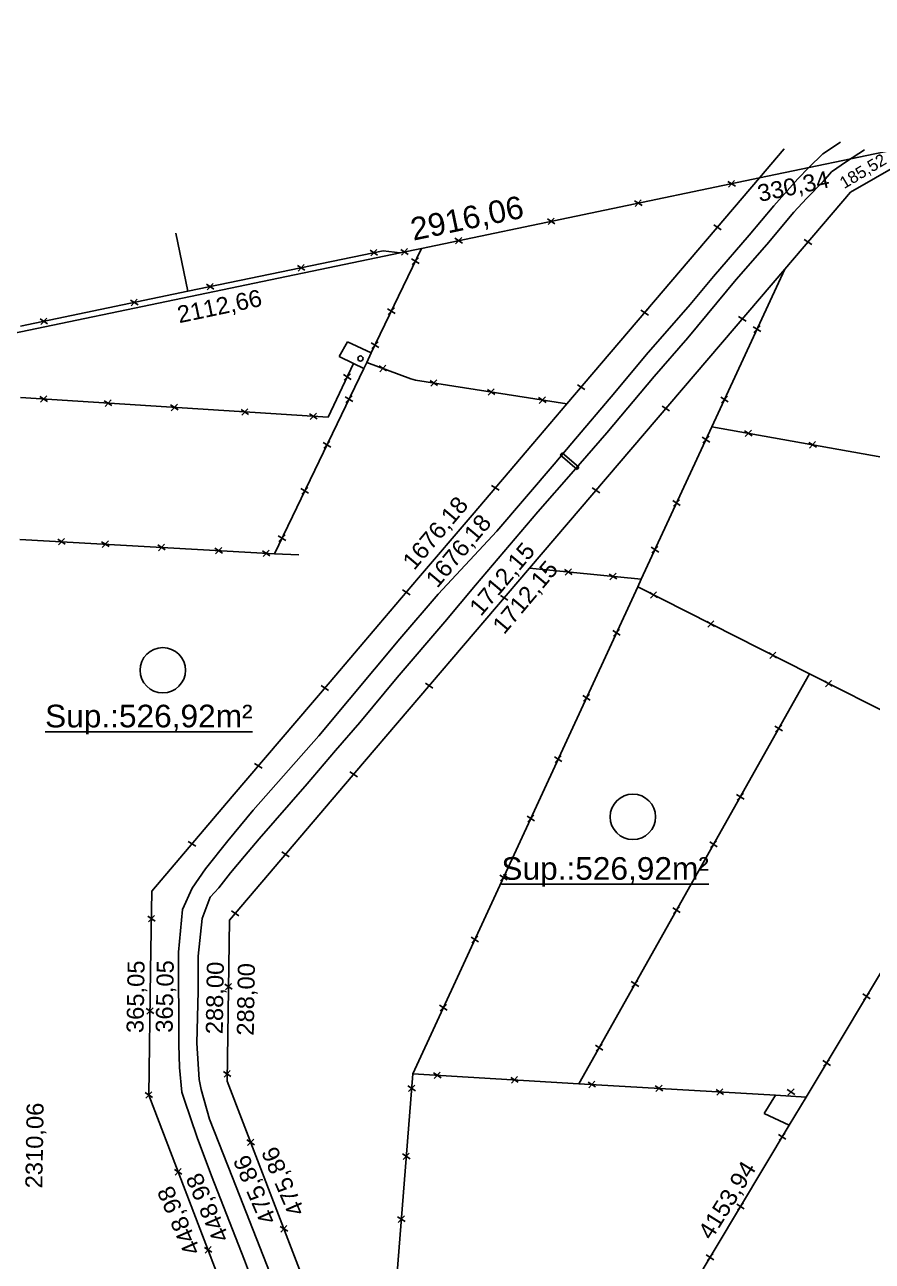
# Model space of a CAD drawing. Header units: feet. Extents: x 1554 to 7460, y 4629 to 11811.
# Drawn here: x 1747.3 to 1899, y 5896.5 to 6117.7 of the extents above; entities that cross this region are included whole.
import ezdxf

# ---------------------------------------------------------------- set-up
doc = ezdxf.new("R2010")
doc.units = ezdxf.units.FT
doc.header["$MEASUREMENT"] = 0
doc.header["$PDMODE"] = 34
doc.header["$PDSIZE"] = 20
doc.layers.get('0').update_dxf_attribs({"linetype": 'CONTINUOUS'})
doc.layers.get('Defpoints').update_dxf_attribs({"linetype": 'CONTINUOUS'})
for name, color, linetype in [('Alambrado', 1, 'CONTINUOUS'), ('Canal', 2, 'CONTINUOUS'), ('Edificaciòn', 1, 'CONTINUOUS'), ('MEDICION', 2, 'CONTINUOUS'), ('Subdivision', 5, 'CONTINUOUS'), ('Tanques', 140, 'CONTINUOUS')]:
    doc.layers.add(name, color=color, linetype=linetype)
doc.styles.add('ARIAL', font='arial.ttf')
doc.dimstyles.new('Mensura_chico', dxfattribs={"dimtxt": 0.5, "dimasz": 2.5, "dimexe": 1.25, "dimexo": 0.625, "dimgap": 0.01, "dimtad": 1, "dimzin": 1, "dimtxsty": 'ARIAL', "dimblk": 'NONE', "dimcen": 2.5, "dimse1": 1, "dimse2": 1, "dimsd1": 1, "dimsd2": 1, "dimclrt": 256, "dimaunit": 1, "dimadec": 3, "dimazin": 0, "dimtfac": 1, "dimtmove": 0, "dimatfit": 3, "dimfxl": 1, "dimarcsym": 0})

# ---------------------------------------------------------------- blocks, each defined once
blk = doc.blocks.new('*D12')
at = {"layer": 'Defpoints', "color": 0, "transparency": 16777216}
for p in [(1957.03, 6117.72, 99.95), (2055.51, 6068.13), (1606.91, 5422.52, 99.86)]:
    blk.add_point(p, dxfattribs=at)
at = {"layer": 'Subdivision', "transparency": 16777216, "insert": (1880.17, 5720.67), "char_height": 0.5, "attachment_point": 5, "rotation": 63.2688, "style": 'ARIAL'}
blk.add_mtext('778,39', dxfattribs=at)
blk = doc.blocks.new('_None')

msp = doc.modelspace()

# ---------------------------------------------------------------- linework, layer by layer
at = {"color": 1}
for p, q in [((1874.473, 6088.828, 199.722), (1873.131, 6089.699, 199.722)), ((1874.349, 6089.847, 199.722), (1873.254, 6088.68, 199.722)), ((1857.776, 6085.351, 199.722), (1856.434, 6086.222, 199.722)), ((1857.652, 6086.37, 199.722), (1856.557, 6085.203, 199.722)), ((1842.186, 6082.104, 199.722), (1840.845, 6082.975, 199.722)), ((1842.063, 6083.123, 199.722), (1840.968, 6081.956, 199.722)), ((1871.942, 6081.038, 199.722), (1870.6, 6081.909, 199.722)), ((1871.818, 6082.057, 199.722), (1870.723, 6080.89, 199.722)), ((1825.652, 6078.66, 199.722), (1824.31, 6079.532, 199.722)), ((1825.528, 6079.68, 199.722), (1824.433, 6078.513, 199.722)), ((1888.127, 6078.428, 199.594), (1886.785, 6079.299, 199.594)), ((1888.003, 6079.447, 199.594), (1886.909, 6078.28, 199.594)), ((1810.478, 6076.494, 199.938), (1809.136, 6077.366, 199.938)), ((1810.354, 6077.513, 199.938), (1809.259, 6076.346, 199.938)), ((1815.952, 6076.637, 199.722), (1814.61, 6077.508, 199.722)), ((1815.828, 6077.656, 199.722), (1814.734, 6076.489, 199.722)), ((1817.772, 6075.996, 199.938), (1816.677, 6074.829, 199.938)), ((1797.47, 6073.795, 199.938), (1796.128, 6074.666, 199.938)), ((1797.346, 6074.814, 199.938), (1796.252, 6073.647, 199.938)), ((1817.895, 6074.977, 199.938), (1816.553, 6075.848, 199.938)), ((1781.181, 6070.415, 199.938), (1779.839, 6071.286, 199.938)), ((1781.058, 6071.434, 199.938), (1779.963, 6070.267, 199.938)), ((1767.608, 6067.586, 199.938), (1766.266, 6068.458, 199.938)), ((1767.484, 6068.605, 199.938), (1766.389, 6067.439, 199.938)), ((1751.436, 6064.21, 199.938), (1750.094, 6065.081, 199.938)), ((1751.313, 6065.229, 199.938), (1750.218, 6064.062, 199.938)), ((1813.597, 6066.042, 199.938), (1812.256, 6066.913, 199.938)), ((1813.474, 6067.061, 199.938), (1812.379, 6065.894, 199.938)), ((1858.921, 6065.765, 199.722), (1857.579, 6066.637, 199.722)), ((1858.797, 6066.784, 199.722), (1857.702, 6065.618, 199.722)), ((1876.384, 6064.668, 199.406), (1875.042, 6065.539, 199.406)), ((1876.261, 6065.687, 199.406), (1875.166, 6064.52, 199.406)), ((1879.01, 6062.811, 199.81), (1877.668, 6063.682, 199.81)), ((1878.886, 6063.83, 199.81), (1877.792, 6062.663, 199.81)), ((1810.666, 6059.948, 199.938), (1809.324, 6060.819, 199.938)), ((1810.543, 6060.967, 199.938), (1809.448, 6059.8, 199.938)), ((1812.071, 6055.791, 199.938), (1810.73, 6056.662, 199.938)), ((1811.948, 6056.81, 199.938), (1810.853, 6055.643, 199.938)), ((1805.719, 6054.25, 199.729), (1804.377, 6055.121, 199.729)), ((1805.595, 6055.269, 199.729), (1804.5, 6054.102, 199.729)), ((1821.189, 6053.176, 199.938), (1819.847, 6054.048, 199.938)), ((1821.066, 6054.195, 199.938), (1819.971, 6053.029, 199.938)), ((1831.464, 6051.558, 199.938), (1830.122, 6052.43, 199.938)), ((1831.34, 6052.577, 199.938), (1830.245, 6051.411, 199.938)), ((1847.547, 6052.425, 199.722), (1846.205, 6053.297, 199.722)), ((1847.424, 6053.444, 199.722), (1846.329, 6052.278, 199.722)), ((1751.392, 6050.311, 199.729), (1750.051, 6051.182, 199.729)), ((1751.269, 6051.33, 199.729), (1750.174, 6050.163, 199.729)), ((1762.921, 6049.572, 199.729), (1761.579, 6050.443, 199.729)), ((1762.798, 6050.591, 199.729), (1761.703, 6049.424, 199.729)), ((1774.788, 6048.811, 199.729), (1773.446, 6049.682, 199.729)), ((1774.664, 6049.83, 199.729), (1773.569, 6048.663, 199.729)), ((1806.015, 6050.294, 199.791), (1804.673, 6051.166, 199.791)), ((1805.892, 6051.313, 199.791), (1804.797, 6050.147, 199.791)), ((1840.603, 6050.119, 199.938), (1839.261, 6050.991, 199.938)), ((1840.48, 6051.138, 199.938), (1839.385, 6049.972, 199.938)), ((1862.706, 6048.624, 199.405), (1861.364, 6049.496, 199.405)), ((1862.582, 6049.643, 199.405), (1861.487, 6048.477, 199.405)), ((1873.199, 6050.219, 199.81), (1871.857, 6051.091, 199.81)), ((1873.076, 6051.239, 199.81), (1871.981, 6050.072, 199.81)), ((1787.397, 6048.003, 199.729), (1786.055, 6048.874, 199.729)), ((1787.273, 6049.022, 199.729), (1786.179, 6047.855, 199.729)), ((1799.637, 6047.218, 199.729), (1798.295, 6048.09, 199.729)), ((1799.514, 6048.237, 199.729), (1798.419, 6047.07, 199.729)), ((1877.472, 6044.178, 199.825), (1876.13, 6045.049, 199.825)), ((1877.348, 6045.197, 199.825), (1876.253, 6044.03, 199.825)), ((1802.075, 6042.118, 199.791), (1800.733, 6042.99, 199.791)), ((1801.952, 6043.138, 199.791), (1800.857, 6041.971, 199.791)), ((1869.889, 6043.057, 199.81), (1868.547, 6043.928, 199.81)), ((1869.765, 6044.076, 199.81), (1868.67, 6042.909, 199.81)), ((1888.963, 6042.118, 199.825), (1887.621, 6042.99, 199.825)), ((1888.839, 6043.138, 199.825), (1887.744, 6041.971, 199.825)), ((1798.107, 6033.885, 199.791), (1796.765, 6034.756, 199.791)), ((1797.984, 6034.904, 199.791), (1796.889, 6033.737, 199.791)), ((1832.215, 6034.425, 199.411), (1830.873, 6035.296, 199.411)), ((1832.092, 6035.444, 199.411), (1830.997, 6034.277, 199.411)), ((1850.207, 6033.965, 199.404), (1848.865, 6034.836, 199.404)), ((1850.084, 6034.984, 199.404), (1848.989, 6033.817, 199.404)), ((1864.623, 6031.703, 199.81), (1863.281, 6032.575, 199.81)), ((1864.5, 6032.722, 199.81), (1863.405, 6031.556, 199.81)), ((1754.577, 6024.776, 199.729), (1753.235, 6025.647, 199.729)), ((1754.454, 6025.795, 199.729), (1753.359, 6024.628, 199.729)), ((1762.424, 6024.329, 199.729), (1761.082, 6025.201, 199.729)), ((1762.3, 6025.348, 199.729), (1761.206, 6024.182, 199.729)), ((1794.029, 6025.422, 199.791), (1792.687, 6026.293, 199.791)), ((1793.906, 6026.441, 199.791), (1792.811, 6025.274, 199.791)), ((1772.488, 6023.757, 199.729), (1771.146, 6024.629, 199.729)), ((1772.364, 6024.776, 199.729), (1771.269, 6023.609, 199.729)), ((1782.715, 6023.176, 199.729), (1781.373, 6024.047, 199.729)), ((1782.591, 6024.195, 199.729), (1781.496, 6023.028, 199.729)), ((1791.198, 6022.693, 199.729), (1789.856, 6023.564, 199.729)), ((1791.075, 6023.712, 199.729), (1789.98, 6022.545, 199.729)), ((1860.758, 6023.367, 199.81), (1859.416, 6024.239, 199.81)), ((1860.634, 6024.387, 199.81), (1859.539, 6023.22, 199.81)), ((1845.269, 6019.356, 199.658), (1843.927, 6020.228, 199.658)), ((1845.145, 6020.376, 199.658), (1844.05, 6019.209, 199.658)), ((1853.263, 6018.561, 199.658), (1851.921, 6019.432, 199.658)), ((1853.139, 6019.58, 199.658), (1852.044, 6018.413, 199.658)), ((1816.286, 6015.738, 199.341), (1814.944, 6016.609, 199.341)), ((1816.163, 6016.757, 199.341), (1815.068, 6015.59, 199.341)), ((1860.393, 6016.27, 199.836), (1859.298, 6015.103, 199.836)), ((1833.799, 6014.729, 199.391), (1832.458, 6015.601, 199.391)), ((1833.676, 6015.748, 199.391), (1832.581, 6014.581, 199.391)), ((1860.517, 6015.251, 199.836), (1859.175, 6016.122, 199.836)), ((1870.752, 6010.061, 199.836), (1869.41, 6010.933, 199.836)), ((1870.628, 6011.081, 199.836), (1869.534, 6009.914, 199.836)), ((1853.886, 6008.478, 199.81), (1852.544, 6009.349, 199.81)), ((1853.762, 6009.497, 199.81), (1852.668, 6008.33, 199.81)), ((1881.845, 6004.437, 199.836), (1880.503, 6005.309, 199.836)), ((1881.721, 6005.456, 199.836), (1880.626, 6004.29, 199.836)), ((1801.708, 5998.616, 199.325), (1800.366, 5999.487, 199.325)), ((1801.584, 5999.635, 199.325), (1800.489, 5998.468, 199.325)), ((1820.374, 5999.009, 199.355), (1819.032, 5999.88, 199.355)), ((1820.25, 6000.028, 199.355), (1819.156, 5998.861, 199.355)), ((1891.813, 5999.388, 199.836), (1890.471, 6000.259, 199.836)), ((1891.69, 6000.407, 199.836), (1890.595, 5999.24, 199.836)), ((1848.518, 5996.852, 199.81), (1847.176, 5997.724, 199.81)), ((1848.394, 5997.871, 199.81), (1847.299, 5996.705, 199.81)), ((1882.898, 5991.347, 199.794), (1881.556, 5992.219, 199.794)), ((1882.775, 5992.367, 199.794), (1881.68, 5991.2, 199.794)), ((1789.814, 5984.669, 199.326), (1788.472, 5985.54, 199.326)), ((1789.691, 5985.688, 199.326), (1788.596, 5984.521, 199.326)), ((1843.443, 5985.864, 199.81), (1842.101, 5986.735, 199.81)), ((1843.32, 5986.883, 199.81), (1842.225, 5985.716, 199.81)), ((1806.855, 5983.171, 199.325), (1805.513, 5984.042, 199.325)), ((1806.732, 5984.19, 199.325), (1805.637, 5983.023, 199.325)), ((1876.026, 5979.132, 199.794), (1874.684, 5980.004, 199.794)), ((1875.902, 5980.151, 199.794), (1874.807, 5978.985, 199.794)), ((1838.547, 5975.262, 199.81), (1837.206, 5976.134, 199.81)), ((1838.424, 5976.281, 199.81), (1837.329, 5975.115, 199.81)), ((1777.948, 5970.717, 199.332), (1776.606, 5971.589, 199.332)), ((1777.824, 5971.737, 199.332), (1776.729, 5970.57, 199.332)), ((1794.549, 5969.868, 199.332), (1793.454, 5968.701, 199.332)), ((1871.239, 5970.625, 199.794), (1869.897, 5971.496, 199.794)), ((1871.116, 5971.644, 199.794), (1870.021, 5970.477, 199.794)), ((1794.672, 5968.849, 199.332), (1793.33, 5969.72, 199.332)), ((1833.663, 5964.685, 199.81), (1832.321, 5965.557, 199.81)), ((1833.54, 5965.704, 199.81), (1832.445, 5964.537, 199.81)), ((1785.673, 5958.27, 199.337), (1784.331, 5959.141, 199.337)), ((1785.549, 5959.289, 199.337), (1784.454, 5958.122, 199.337)), ((1864.617, 5958.855, 199.794), (1863.275, 5959.727, 199.794)), ((1864.494, 5959.874, 199.794), (1863.399, 5958.708, 199.794)), ((1770.692, 5957.316, 199.346), (1769.35, 5958.187, 199.346)), ((1770.568, 5958.335, 199.346), (1769.473, 5957.168, 199.346)), ((1828.543, 5953.597, 199.81), (1827.201, 5954.468, 199.81)), ((1828.419, 5954.616, 199.81), (1827.324, 5953.449, 199.81)), ((1784.464, 5945.166, 199.361), (1783.122, 5946.037, 199.361)), ((1784.341, 5946.185, 199.361), (1783.246, 5945.018, 199.361)), ((1857.176, 5945.629, 199.794), (1855.834, 5946.5, 199.794)), ((1857.052, 5946.648, 199.794), (1855.958, 5945.481, 199.794)), ((1898.599, 5943.412, 199.691), (1897.257, 5944.284, 199.691)), ((1898.476, 5944.432, 199.691), (1897.381, 5943.265, 199.691)), ((1770.432, 5940.811, 199.371), (1769.09, 5941.682, 199.371)), ((1770.308, 5941.83, 199.371), (1769.213, 5940.663, 199.371)), ((1822.911, 5941.401, 199.81), (1821.569, 5942.272, 199.81)), ((1822.787, 5942.42, 199.81), (1821.692, 5941.253, 199.81)), ((1850.777, 5934.255, 199.794), (1849.435, 5935.127, 199.794)), ((1850.653, 5935.274, 199.794), (1849.559, 5934.108, 199.794)), ((1891.468, 5931.508, 199.691), (1890.126, 5932.379, 199.691)), ((1891.344, 5932.527, 199.691), (1890.25, 5931.36, 199.691)), ((1784.231, 5929.55, 199.391), (1782.889, 5930.421, 199.391)), ((1784.107, 5930.569, 199.391), (1783.012, 5929.402, 199.391)), ((1821.814, 5929.293, 199.794), (1820.472, 5930.164, 199.794)), ((1821.691, 5930.312, 199.794), (1820.596, 5929.145, 199.794)), ((1817.234, 5926.976, 199.81), (1815.892, 5927.847, 199.81)), ((1817.111, 5927.995, 199.81), (1816.016, 5926.828, 199.81)), ((1835.647, 5928.477, 199.794), (1834.305, 5929.348, 199.794)), ((1835.523, 5929.496, 199.794), (1834.429, 5928.329, 199.794)), ((1849.464, 5927.663, 199.801), (1848.122, 5928.534, 199.801)), ((1849.341, 5928.682, 199.801), (1848.246, 5927.515, 199.801)), ((1861.49, 5926.957, 199.801), (1860.148, 5927.829, 199.801)), ((1861.366, 5927.976, 199.801), (1860.272, 5926.81, 199.801)), ((1770.207, 5925.774, 199.393), (1768.865, 5926.645, 199.393)), ((1770.083, 5926.793, 199.393), (1768.989, 5925.626, 199.393)), ((1872.378, 5926.318, 199.801), (1871.036, 5927.19, 199.801)), ((1872.255, 5927.337, 199.801), (1871.16, 5926.171, 199.801)), ((1885.101, 5926.318, 199.801), (1883.759, 5927.19, 199.801)), ((1884.978, 5927.337, 199.801), (1883.883, 5926.171, 199.801)), ((1883.525, 5918.293, 199.691), (1882.183, 5919.165, 199.691)), ((1883.402, 5919.313, 199.691), (1882.307, 5918.146, 199.691)), ((1788.424, 5917.312, 199.397), (1787.082, 5918.183, 199.397)), ((1788.301, 5918.331, 199.397), (1787.206, 5917.164, 199.397)), ((1816.268, 5914.79, 199.81), (1814.926, 5915.661, 199.81)), ((1816.144, 5915.809, 199.81), (1815.049, 5914.642, 199.81)), ((1775.477, 5912.026, 199.411), (1774.135, 5912.897, 199.411)), ((1775.354, 5913.045, 199.411), (1774.259, 5911.878, 199.411)), ((1876.054, 5905.816, 199.691), (1874.712, 5906.687, 199.691)), ((1875.93, 5906.835, 199.691), (1874.835, 5905.668, 199.691)), ((1815.378, 5903.565, 199.81), (1814.036, 5904.437, 199.81)), ((1815.254, 5904.584, 199.81), (1814.159, 5903.417, 199.81)), ((1794.386, 5901.816, 199.403), (1793.044, 5902.687, 199.403)), ((1794.262, 5902.835, 199.403), (1793.168, 5901.668, 199.403)), ((1780.701, 5899.096, 199.399), (1779.606, 5897.93, 199.399)), ((1780.824, 5898.077, 199.399), (1779.483, 5898.949, 199.399)), ((1870.621, 5896.744, 199.691), (1869.28, 5897.615, 199.691)), ((1870.498, 5897.763, 199.691), (1869.403, 5896.596, 199.691))]:
    msp.add_line(p, q, dxfattribs=at)
at = {"color": 3}
for centre in [(1772.039, 6002.21, 99.861), (1856.136, 5975.978, 99.861)]:
    msp.add_circle(centre, 4.063, dxfattribs=at)
at = {"layer": 'Alambrado'}
for p, q in [((1774.358, 6080.453, 199.788), (1776.522, 6070.023, 199.788)), ((1776.522, 6070.023, 199.938), (1811.482, 6077.278, 199.938)), ((1809.341, 6059.023, 199.938), (1818.33, 6077.711, 199.938)), ((1811.482, 6077.278, 199.938), (1814.501, 6076.909, 199.938)), ((1883.305, 6074.008, 199.81), (1870.28, 6045.782, 199.81)), ((1746.611, 6063.778, 199.938), (1776.522, 6070.023, 199.938)), ((1805.076, 6061, 199.797), (1803.581, 6058.367, 199.797)), ((1809.341, 6059.023, 199.797), (1805.076, 6061, 199.797)), ((1803.581, 6058.367, 199.797), (1806.177, 6057.075, 199.797)), ((1808.531, 6057.271, 199.938), (1809.341, 6059.023, 199.938)), ((1807.995, 6056.23, 199.791), (1792.003, 6023.045, 199.791)), ((1801.643, 6047.482, 199.729), (1806.177, 6057.075, 199.729)), ((1806.177, 6057.075, 199.797), (1807.995, 6056.23, 199.797)), ((1807.995, 6056.23, 199.797), (1808.531, 6057.271, 199.797)), ((1816.446, 6054.39, 199.938), (1808.531, 6057.271, 199.938)), ((1817.265, 6054.124, 199.938), (1816.446, 6054.39, 199.938)), ((1844.321, 6049.864, 199.938), (1817.265, 6054.124, 199.938)), ((1746.591, 6051.011, 199.729), (1801.643, 6047.482, 199.729)), ((1870.28, 6045.782, 199.81), (1857.625, 6018.496, 199.81)), ((1911.381, 6038.416, 199.825), (1870.28, 6045.782, 199.825)), ((1792.003, 6023.045, 199.729), (1746.489, 6025.633, 199.729)), ((1792.003, 6023.045, 199.791), (1796.381, 6022.843, 199.791)), ((1857.625, 6018.496, 199.658), (1837.669, 6020.482, 199.658)), ((1857.625, 6018.496, 199.81), (1857.007, 6017.126, 199.81)), ((1857.007, 6017.126, 199.81), (1816.768, 5929.986, 199.81)), ((1887.723, 6001.552, 199.836), (1857.007, 6017.126, 199.836)), ((1887.723, 6001.552, 199.794), (1846.474, 5928.235, 199.794)), ((1922.087, 5984.177, 199.836), (1887.723, 6001.552, 199.836)), ((1816.768, 5929.986, 199.81), (1810.914, 5856.177, 199.81)), ((1846.474, 5928.235, 199.794), (1816.768, 5929.986, 199.794)), ((1846.474, 5928.235, 199.801), (1881.628, 5926.172, 199.801)), ((1881.628, 5926.172, 199.814), (1879.629, 5922.897, 199.814)), ((1881.628, 5926.172, 199.801), (1887.146, 5925.849, 199.801)), ((1879.629, 5922.897, 199.814), (1884.116, 5920.836, 199.814))]:
    msp.add_line(p, q, dxfattribs=at)
at = {"layer": 'Canal'}
for p, q in [((1893.303, 6096.724, 199.566), (1890.109, 6094.651, 199.577)), ((1887.613, 6092.195, 199.586), (1890.109, 6094.651, 199.577)), ((1897.567, 6095.324, 199.576), (1894.374, 6093.252, 199.586)), ((1885.66, 6090.133, 199.592), (1887.613, 6092.195, 199.586)), ((1894.374, 6093.252, 199.586), (1891.653, 6091.383, 199.598)), ((1881.343, 6085.313, 199.623), (1885.66, 6090.133, 199.592)), ((1890.159, 6089.675, 199.599), (1887.223, 6086.605, 199.567)), ((1891.653, 6091.383, 199.598), (1890.159, 6089.675, 199.599)), ((1876.956, 6080.075, 199.64), (1881.343, 6085.313, 199.623)), ((1887.223, 6086.605, 199.567), (1884.937, 6084.2, 199.602)), ((1884.937, 6084.2, 199.602), (1880.134, 6078.425, 199.618)), ((1870.571, 6072.665, 199.649), (1876.956, 6080.075, 199.64)), ((1880.134, 6078.425, 199.618), (1874.633, 6072.111, 199.585)), ((1874.633, 6072.111, 199.585), (1865.946, 6061.67, 199.633)), ((1866.373, 6067.691, 199.636), (1870.571, 6072.665, 199.649)), ((1858.534, 6058.655, 199.656), (1866.373, 6067.691, 199.636)), ((1865.946, 6061.67, 199.633), (1859.968, 6054.783, 199.657)), ((1852.898, 6051.903, 199.67), (1858.534, 6058.655, 199.656)), ((1859.968, 6054.783, 199.657), (1851.484, 6044.722, 199.627)), ((1845.214, 6042.874, 199.669), (1852.898, 6051.903, 199.67)), ((1842.065, 6039.109, 199.663), (1845.214, 6042.874, 199.669)), ((1851.484, 6044.722, 199.627), (1845.538, 6037.841, 199.603)), ((1831.83, 6027.105, 199.589), (1842.065, 6039.109, 199.663)), ((1845.538, 6037.841, 199.603), (1839.127, 6030.555, 199.567)), ((1839.127, 6030.555, 199.567), (1828.005, 6017.414, 199.568)), ((1821.317, 6015.828, 199.593), (1831.83, 6027.105, 199.589)), ((1828.005, 6017.414, 199.568), (1822.515, 6010.858, 199.54)), ((1814.463, 6007.807, 199.595), (1821.317, 6015.828, 199.593)), ((1822.515, 6010.858, 199.54), (1813.944, 6000.899, 199.537)), ((1805.401, 5996.963, 199.564), (1814.463, 6007.807, 199.595)), ((1813.944, 6000.899, 199.537), (1807.301, 5992.889, 199.536)), ((1799.932, 5990.484, 199.572), (1805.401, 5996.963, 199.564)), ((1807.301, 5992.889, 199.536), (1802.933, 5987.86, 199.549)), ((1788.187, 5977.174, 199.567), (1799.932, 5990.484, 199.572)), ((1802.933, 5987.86, 199.549), (1797.873, 5981.904, 199.551)), ((1797.873, 5981.904, 199.551), (1789.268, 5972.069, 199.553)), ((1783.68, 5971.708, 199.567), (1788.187, 5977.174, 199.567)), ((1789.268, 5972.069, 199.553), (1786.678, 5968.97, 199.55)), ((1779.692, 5966.687, 199.567), (1783.68, 5971.708, 199.567)), ((1786.678, 5968.97, 199.55), (1784.129, 5965.947, 199.55)), ((1777.314, 5963.248, 199.574), (1779.692, 5966.687, 199.567)), ((1784.129, 5965.947, 199.55), (1782.058, 5963.259, 199.549)), ((1775.571, 5959.423, 199.569), (1777.314, 5963.248, 199.574)), ((1782.058, 5963.259, 199.549), (1780.487, 5961.582, 199.527)), ((1780.487, 5961.582, 199.527), (1779.106, 5957.814, 199.547)), ((1774.871, 5951.754, 199.593), (1775.571, 5959.423, 199.569)), ((1779.106, 5957.814, 199.547), (1778.348, 5951.082, 199.539)), ((1774.891, 5935.232, 199.625), (1774.871, 5951.754, 199.593)), ((1778.348, 5951.082, 199.539), (1778.355, 5944.799, 199.588)), ((1778.355, 5944.799, 199.588), (1778.158, 5935.497, 199.587)), ((1775.032, 5931.121, 199.591), (1774.891, 5935.232, 199.625)), ((1778.158, 5935.497, 199.587), (1778.537, 5929.009, 199.582)), ((1775.433, 5926.725, 199.607), (1775.032, 5931.121, 199.591)), ((1778.537, 5929.009, 199.582), (1778.894, 5927.177, 199.6)), ((1775.861, 5925.447, 199.607), (1775.433, 5926.725, 199.607)), ((1778.894, 5927.177, 199.6), (1780.377, 5921.865, 199.6)), ((1778.208, 5918.615, 199.628), (1775.861, 5925.447, 199.607)), ((1780.377, 5921.865, 199.6), (1784.489, 5911.429, 199.62)), ((1780.778, 5911.717, 199.638), (1778.208, 5918.615, 199.628)), ((1786.646, 5896.648, 199.618), (1780.778, 5911.717, 199.638)), ((1784.489, 5911.429, 199.62), (1789.403, 5898.954, 199.599)), ((1789.403, 5898.954, 199.599), (1792.338, 5891.502, 199.589)), ((1789.408, 5889.412, 199.605), (1786.646, 5896.648, 199.618))]:
    msp.add_line(p, q, dxfattribs=at)
at = {"layer": 'Edificaciòn'}
for p, q in [((1843.106, 6040.732, 199.823), (1843.466, 6041.144, 199.823)), ((1846.166, 6038.123, 199.823), (1843.106, 6040.732, 199.823)), ((1843.466, 6041.144, 199.823), (1846.469, 6038.525, 199.823)), ((1846.469, 6038.525, 199.823), (1846.166, 6038.123, 199.823))]:
    msp.add_line(p, q, dxfattribs=at)
at = {"layer": 'Subdivision', "color": 3}
for p, q in [((1878.8, 6090.305, 199.722), (1911.14, 6097.04, 199.722)), ((1911.14, 6097.04, 199.594), (1895.07, 6087.77, 199.594)), ((1878.8, 6090.305, 199.722), (1844.321, 6049.864, 199.722)), ((1895.07, 6087.77, 199.594), (1883.305, 6074.008, 199.594)), ((1883.305, 6074.008, 199.407), (1837.669, 6020.482, 199.403)), ((1844.321, 6049.864, 199.446), (1838.245, 6042.706, 199.458)), ((1838.245, 6042.706, 199.458), (1827.368, 6029.971, 199.381)), ((1827.368, 6029.971, 199.381), (1817.799, 6018.74, 199.346)), ((1837.669, 6020.482, 199.403), (1808.129, 5985.892, 199.324)), ((1817.799, 6018.74, 199.346), (1810.708, 6010.405, 199.33)), ((1810.708, 6010.405, 199.33), (1801.984, 6000.161, 199.325)), ((1801.984, 6000.161, 199.325), (1796.002, 5993.156, 199.325)), ((1796.002, 5993.156, 199.325), (1784.451, 5979.597, 199.327)), ((1808.129, 5985.892, 199.324), (1783.971, 5957.494, 199.338)), ((1784.451, 5979.597, 199.327), (1770.102, 5962.71, 199.338)), ((1770.102, 5962.71, 199.338), (1769.869, 5948.517, 199.36)), ((1783.971, 5957.494, 199.338), (1783.541, 5928.697, 199.393)), ((1769.869, 5948.517, 199.36), (1769.536, 5926.209, 199.393)), ((1783.541, 5928.697, 199.393), (1800.628, 5884.285, 199.41)), ((1769.536, 5926.209, 199.393), (1776.058, 5909.195, 199.416)), ((1776.058, 5909.195, 199.416), (1785.608, 5884.287, 199.377))]:
    msp.add_line(p, q, dxfattribs=at)
at = {"layer": 'Subdivision', "color": 1}
msp.add_line((1883.224, 6095.493, 199.722), (1878.8, 6090.305, 199.722), dxfattribs=at)
at = {"layer": 'Subdivision'}
for p, q in [((1818.33, 6077.711, 199.722), (1878.8, 6090.305, 199.722)), ((1721.802, 6057.583, 199.722), (1814.501, 6076.909, 199.722)), ((1814.501, 6076.909, 199.722), (1818.33, 6077.711, 199.722)), ((1887.146, 5925.849, 199.691), (1922.087, 5984.177, 199.691)), ((1884.116, 5920.836, 199.691), (1887.146, 5925.849, 199.691)), ((1841.5, 5849.666, 199.691), (1884.116, 5920.836, 199.691))]:
    msp.add_line(p, q, dxfattribs=at)
at = {"layer": 'Tanques'}
msp.add_circle((1807.406, 6057.985, 199.901), 0.469, dxfattribs=at)

# ---------------------------------------------------------------- texts
at = {"color": 3, "style": 'ARIAL'}
for p in [(1750.982, 5991.994, 99.861), (1832.614, 5964.722, 99.861)]:
    msp.add_text('%%USup.:526,92m²', height=4.05143, dxfattribs=at).set_placement(p)
at = {"layer": 'MEDICION', "color": 2, "attachment_point": 1, "style": 'ARIAL'}
for s, insert, char_height, width, rotation in [('185,52', (1892.845, 6090.123, 169.677), 2.127, 5.58512, 30.91667), ('330,34', (1878.169, 6088.98, 199.599), 3.0386, 7.97874, 11.80786), ('2112,66', (1774.358, 6067.281, 99.861), 3.0386, 7.97874, 11.80786), ('1676,18', (1814.678, 6021.903, 99.573), 3.0386, 7.97874, 49.89707), ('1676,18', (1818.815, 6018.716, 99.573), 3.0386, 7.97874, 49.89707), ('1712,15', (1826.622, 6013.678, 99.573), 3.0386, 7.97874, 49.89707), ('1712,15', (1830.765, 6010.42, 99.573), 3.0386, 7.97874, 49.89707), ('365,05', (1765.544, 5937.322, 199.604), 3.0386, 7.97874, 89.04003), ('365,05', (1770.759, 5937.38, 199.604), 3.0386, 7.97874, 89.04003), ('288,00', (1779.723, 5937.111, 199.604), 3.0386, 7.97874, 89.04003), ('288,00', (1785.274, 5936.857, 199.604), 3.0386, 7.97874, 89.04003), ('2310,06', (1747.442, 5909.531, 99.861), 3.0386, 7.97874, 89.04003), ('475,86', (1794.741, 5904.134, 199.604), 3.0386, 7.97874, 113.46938), ('475,86', (1789.697, 5902.655, 199.604), 3.0386, 7.97874, 113.46938), ('4153,94', (1867.611, 5901.708, 199.801), 3.0386, 7.97874, 58.00492), ('448,98', (1781.224, 5899.44, 199.604), 3.0386, 7.97874, 113.46938), ('448,98', (1776.091, 5897.108, 199.604), 3.0386, 7.97874, 113.46938)]:
    msp.add_mtext(s, dxfattribs=dict(at, insert=insert, char_height=char_height, width=width, rotation=rotation))
at = {"layer": 'MEDICION', "color": 3, "insert": (1816.031, 6083.04, 199.722), "char_height": 4.0514, "width": 7.97874, "attachment_point": 1, "rotation": 11.77629, "style": 'ARIAL'}
msp.add_mtext('2916,06', dxfattribs=at)

# ---------------------------------------------------------------- dimensions: what is measured, and where the dimension line sits
at = {"layer": 'Subdivision', "color": 1}
dim = msp.add_aligned_dim(p1=(1606.911, 5422.524, 199.716), p2=(1957.035, 6117.724, 199.81), distance=-110.258, dimstyle='Mensura_chico', dxfattribs=at)
dim.commit()
dim.dimension.update_dxf_attribs({"geometry": '*D12', "text_midpoint": (1880.17, 5720.669, 99.861)})

doc.saveas('drawing.dxf')
